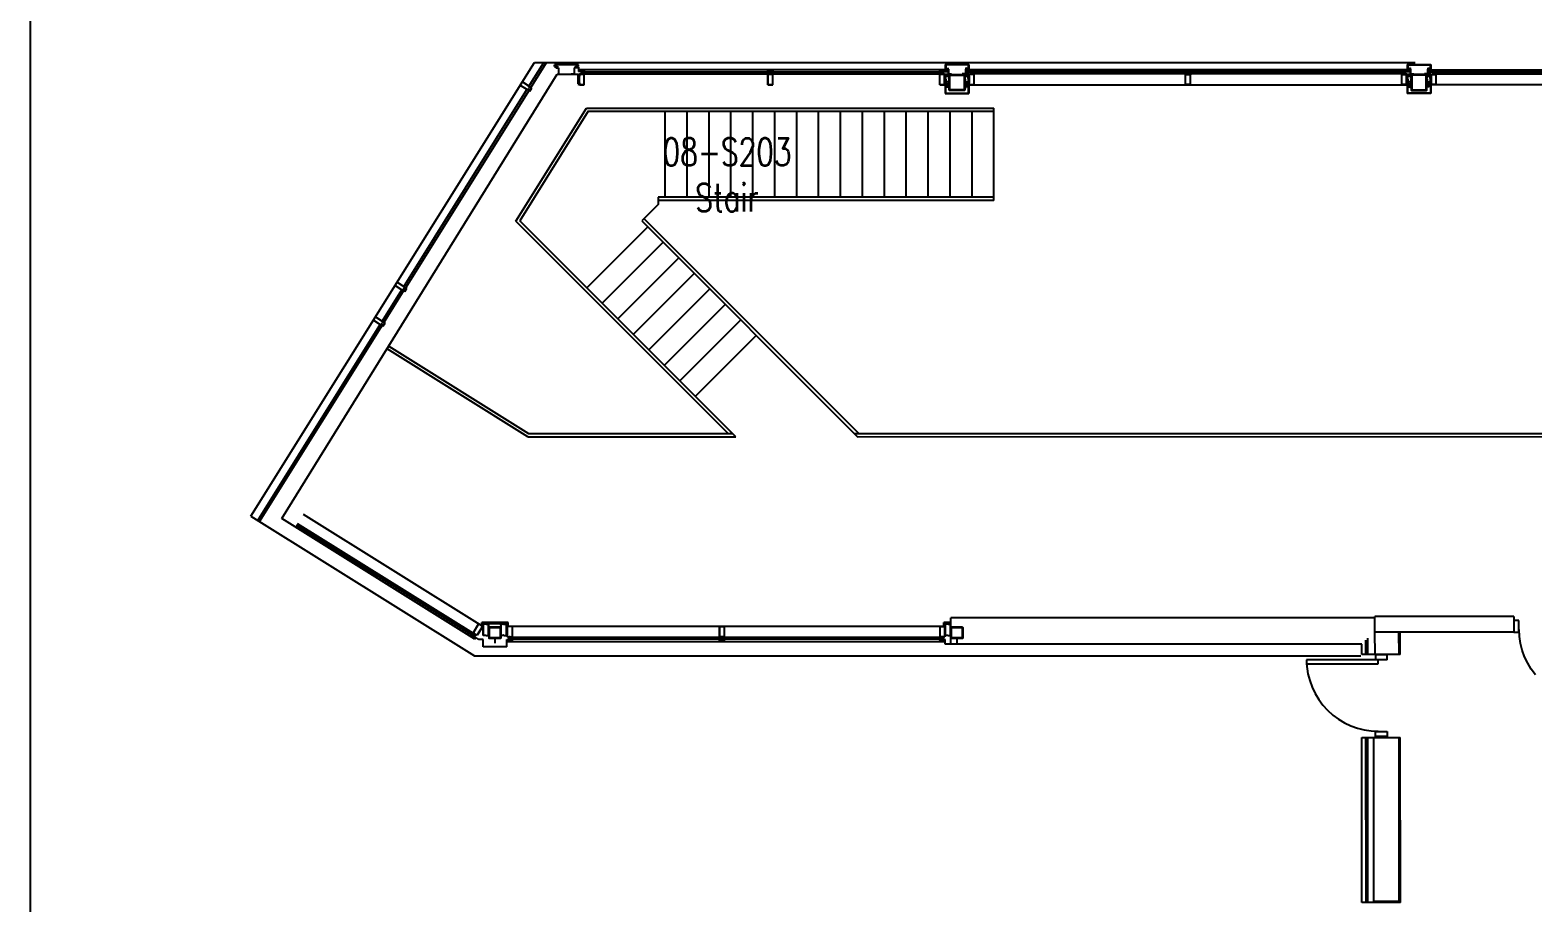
# Model space of a CAD drawing. Extents: x 11182 to 734459, y -1391328 to 152085.
# Drawn here: x 245170 to 264375, y -835369 to -824211 of the extents above; entities that cross this region are included whole.
import ezdxf
from ezdxf.enums import TextEntityAlignment as Align

# ---------------------------------------------------------------- set-up
doc = ezdxf.new("R2010")
doc.units = 0
doc.header["$LTSCALE"] = 500
doc.header["$MEASUREMENT"] = 0
doc.layers.add('0_Defpoints', color=106, linetype='CONTINUOUS', plot=False)
for name, color, linetype in [('0_room_data', 7, 'CONTINUOUS'), ('1_Wall_Exist', 251, 'CONTINUOUS'), ('3_Text', 7, 'CONTINUOUS')]:
    doc.layers.add(name, color=color, linetype=linetype)
doc.styles.add('1_200', font='simplex.shx', dxfattribs={"width": 0.75, "height": 460})

# ---------------------------------------------------------------- blocks, each defined once
blk = doc.blocks.new('room_data')
at = {"layer": '3_Text', "style": '1_200', "width": 0.75}
for tag, p in [('ROOMNUM', (0, 0)), ('ROOMUSE', (0, -575))]:
    blk.add_attdef(tag, text='', height=345, dxfattribs=at).set_placement(p, align=Align.MIDDLE_CENTER)

msp = doc.modelspace()

# ---------------------------------------------------------------- linework, layer by layer
at = {"layer": '0_Defpoints'}
msp.add_lwpolyline([(245170, -803584), (245170, -869287), (346711, -869287), (346711, -803584)], close=True, dxfattribs=at)
at = {"layer": '1_Wall_Exist'}
for p, q in [((247992, -830425), (251615, -824628)), ((251541, -824939), (251735, -824628)), ((251565, -824953), (251768, -824628)), ((251615, -824628), (262869, -824628)), ((248386, -830454), (251906, -824777)), ((251870, -824658), (251872, -824656)), ((251870, -824678), (251870, -824658)), ((251906, -824678), (251870, -824678)), ((251872, -824673), (251872, -824655)), ((252178, -824655), (251872, -824655)), ((251872, -824673), (251877, -824673)), ((251879, -824673), (251879, -824662)), ((251879, -824662), (251891, -824662)), ((251909, -824673), (251879, -824673)), ((251880, -824689), (251880, -824686)), ((251880, -824686), (251906, -824686)), ((251915, -824689), (251880, -824689)), ((251891, -824662), (251891, -824660)), ((251894, -824690), (251894, -824693)), ((251894, -824693), (251923, -824693)), ((251906, -824686), (251906, -824678)), ((251906, -824777), (252173, -824777)), ((251909, -824673), (251909, -824686)), ((251909, -824686), (251915, -824686)), ((251915, -824689), (251915, -824686)), ((251923, -824693), (251923, -824774)), ((251923, -824774), (251969, -824774)), ((252125, -824774), (252086, -824774)), ((252152, -824693), (252125, -824693)), ((252125, -824693), (252125, -824774)), ((252135, -824689), (252135, -824686)), ((252142, -824686), (252135, -824686)), ((252135, -824689), (252170, -824689)), ((252142, -824673), (252142, -824686)), ((252142, -824673), (252171, -824673)), ((252145, -824678), (252180, -824678)), ((252145, -824686), (252145, -824678)), ((252170, -824686), (252145, -824686)), ((252152, -824690), (252152, -824693)), ((252153, -824684), (252178, -824684)), ((252159, -824662), (252159, -824660)), ((252171, -824662), (252159, -824662)), ((252170, -824689), (252170, -824686)), ((252171, -824673), (252171, -824662)), ((252173, -824673), (252178, -824673)), ((252173, -824788), (252190, -824897)), ((252190, -824788), (252173, -824897)), ((252173, -824788), (252190, -824788)), ((252173, -824897), (252173, -824788)), ((252178, -824673), (252178, -824655)), ((252180, -824658), (252178, -824656)), ((252178, -824684), (252178, -824742)), ((252208, -824742), (252178, -824742)), ((252180, -824678), (252180, -824658)), ((252190, -824737), (252190, -824719)), ((256859, -824719), (252190, -824719)), ((252191, -824736), (252190, -824737)), ((252190, -824910), (252190, -824777)), ((252190, -824777), (252191, -824777)), ((252252, -824721), (252191, -824721)), ((252191, -824736), (252191, -824721)), ((252191, -824780), (252191, -824777)), ((252191, -824908), (252191, -824782)), ((252195, -824727), (252192, -824736)), ((252194, -824735), (252192, -824736)), ((252193, -824738), (252193, -824737)), ((252194, -824737), (252193, -824737)), ((252249, -824738), (252193, -824738)), ((252212, -824776), (252193, -824776)), ((252193, -824780), (252193, -824776)), ((252194, -824735), (252195, -824729)), ((252194, -824737), (252195, -824729)), ((252196, -824727), (252195, -824727)), ((252195, -824729), (252195, -824729)), ((252195, -824737), (252196, -824735)), ((252247, -824737), (252195, -824737)), ((252248, -824778), (252195, -824778)), ((252195, -824780), (252195, -824778)), ((252196, -824730), (252196, -824727)), ((252196, -824735), (252196, -824730)), ((252212, -824738), (252212, -824776)), ((252212, -824741), (252219, -824741)), ((252215, -824745), (252215, -824776)), ((252215, -824745), (252217, -824745)), ((252215, -824776), (252228, -824776)), ((252217, -824757), (252217, -824745)), ((252219, -824757), (252219, -824741)), ((252223, -824757), (252223, -824741)), ((252223, -824741), (252232, -824741)), ((252228, -824745), (252226, -824745)), ((252226, -824757), (252226, -824745)), ((252228, -824745), (252228, -824776)), ((252232, -824738), (252232, -824776)), ((252249, -824776), (252232, -824776)), ((252244, -824744), (254613, -824744)), ((252244, -824769), (254613, -824769)), ((252246, -824730), (252247, -824727)), ((252247, -824737), (252246, -824730)), ((252247, -824727), (252248, -824727)), ((252248, -824727), (252251, -824736)), ((252249, -824735), (252248, -824729)), ((252248, -824729), (252248, -824729)), ((252249, -824737), (252248, -824729)), ((252248, -824778), (252248, -824778)), ((252249, -824735), (252251, -824736)), ((252249, -824738), (252249, -824737)), ((252249, -824737), (252249, -824737)), ((252249, -824778), (252249, -824776)), ((252252, -824721), (252252, -824736)), ((252252, -824736), (252253, -824737)), ((252252, -824776), (252252, -824778)), ((252252, -824776), (252253, -824776)), ((252252, -824908), (252252, -824780)), ((252253, -824737), (252253, -824719)), ((252253, -824910), (252253, -824776)), ((254598, -824774), (254599, -824777)), ((254599, -824737), (254599, -824719)), ((254601, -824736), (254599, -824737)), ((254599, -824910), (254599, -824777)), ((254599, -824777), (254601, -824777)), ((254661, -824721), (254601, -824721)), ((254601, -824736), (254601, -824721)), ((254604, -824727), (254601, -824736)), ((254603, -824735), (254601, -824736)), ((254601, -824780), (254601, -824777)), ((254601, -824908), (254601, -824782)), ((254603, -824735), (254605, -824729)), ((254603, -824737), (254605, -824729)), ((254603, -824738), (254603, -824737)), ((254603, -824737), (254603, -824737)), ((254659, -824738), (254603, -824738)), ((254604, -824774), (254603, -824776)), ((254621, -824776), (254603, -824776)), ((254603, -824780), (254603, -824776)), ((254606, -824727), (254604, -824727)), ((254605, -824729), (254605, -824729)), ((254605, -824737), (254606, -824735)), ((254657, -824737), (254605, -824737)), ((254658, -824778), (254605, -824778)), ((254605, -824780), (254605, -824778)), ((254606, -824730), (254606, -824727)), ((254606, -824735), (254606, -824730)), ((254621, -824738), (254621, -824776)), ((254621, -824741), (254629, -824741)), ((254624, -824745), (254624, -824776)), ((254624, -824745), (254626, -824745)), ((254624, -824776), (254638, -824776)), ((254626, -824757), (254626, -824745)), ((254629, -824757), (254629, -824741)), ((254633, -824757), (254633, -824741)), ((254633, -824741), (254641, -824741)), ((254638, -824745), (254636, -824745)), ((254636, -824757), (254636, -824745)), ((254638, -824745), (254638, -824776)), ((254641, -824738), (254641, -824776)), ((254659, -824776), (254641, -824776)), ((254656, -824730), (254657, -824727)), ((254657, -824737), (254656, -824730)), ((254657, -824727), (254658, -824727)), ((254657, -824729), (254658, -824729)), ((254659, -824737), (254657, -824729)), ((254658, -824727), (254661, -824736)), ((254659, -824735), (254658, -824729)), ((254658, -824744), (256808, -824744)), ((254658, -824769), (256808, -824769)), ((254658, -824778), (254658, -824778)), ((254659, -824735), (254661, -824736)), ((254659, -824738), (254659, -824737)), ((254659, -824737), (254659, -824737)), ((254659, -824778), (254659, -824776)), ((254661, -824721), (254661, -824736)), ((254661, -824736), (254663, -824737)), ((254661, -824776), (254661, -824778)), ((254661, -824776), (254663, -824776)), ((254661, -824908), (254661, -824780)), ((254663, -824737), (254663, -824719)), ((254663, -824910), (254663, -824776)), ((256795, -824737), (256795, -824719)), ((256797, -824736), (256795, -824737)), ((256795, -824910), (256795, -824777)), ((256795, -824777), (256797, -824777)), ((256857, -824721), (256797, -824721)), ((256797, -824736), (256797, -824721)), ((256800, -824727), (256797, -824736)), ((256799, -824735), (256797, -824736)), ((256797, -824780), (256797, -824777)), ((256797, -824908), (256797, -824782)), ((256799, -824735), (256801, -824729)), ((256799, -824737), (256801, -824729)), ((256799, -824738), (256799, -824737)), ((256799, -824737), (256799, -824737)), ((256855, -824738), (256799, -824738)), ((256817, -824776), (256799, -824776)), ((256799, -824780), (256799, -824776)), ((256802, -824727), (256800, -824727)), ((256801, -824729), (256801, -824729)), ((256801, -824737), (256802, -824735)), ((256853, -824737), (256801, -824737)), ((256854, -824778), (256801, -824778)), ((256801, -824780), (256801, -824778)), ((256802, -824730), (256802, -824727)), ((256802, -824735), (256802, -824730)), ((256817, -824738), (256817, -824776)), ((256817, -824741), (256825, -824741)), ((256820, -824745), (256820, -824776)), ((256820, -824745), (256822, -824745)), ((256820, -824776), (256834, -824776)), ((256822, -824757), (256822, -824745)), ((256825, -824757), (256825, -824741)), ((256829, -824757), (256829, -824741)), ((256829, -824741), (256837, -824741)), ((256834, -824745), (256832, -824745)), ((256832, -824757), (256832, -824745)), ((256834, -824745), (256834, -824776)), ((256837, -824738), (256837, -824776)), ((256855, -824776), (256837, -824776)), ((256894, -824744), (256840, -824744)), ((256852, -824730), (256853, -824727)), ((256853, -824737), (256852, -824730)), ((256853, -824727), (256854, -824727)), ((256853, -824729), (256854, -824729)), ((256855, -824737), (256853, -824729)), ((256854, -824727), (256857, -824736)), ((256855, -824735), (256854, -824729)), ((256854, -824778), (256854, -824778)), ((256855, -824735), (256857, -824736)), ((256855, -824738), (256855, -824737)), ((256855, -824737), (256855, -824737)), ((256855, -824778), (256855, -824776)), ((256857, -824721), (256857, -824736)), ((256857, -824736), (256859, -824737)), ((256857, -824776), (256857, -824778)), ((256857, -824776), (256859, -824776)), ((256857, -824908), (256857, -824780)), ((256859, -824737), (256859, -824719)), ((256859, -824910), (256859, -824776)), ((256860, -824797), (256860, -824892)), ((256869, -824797), (256860, -824797)), ((256861, -824777), (256912, -824777)), ((256861, -824793), (256861, -824777)), ((256912, -824793), (256861, -824793)), ((257165, -824651), (256865, -824651)), ((256865, -824651), (256865, -824738)), ((256884, -824738), (256865, -824738)), ((256869, -824740), (256867, -824738)), ((256889, -824740), (256869, -824740)), ((256869, -824892), (256869, -824797)), ((256873, -824719), (256870, -824719)), ((256871, -824657), (256871, -824733)), ((257159, -824657), (256871, -824657)), ((256884, -824733), (256871, -824733)), ((256883, -824796), (256871, -824796)), ((256871, -824831), (256871, -824796)), ((256873, -824731), (256873, -824719)), ((256884, -824731), (256873, -824731)), ((256875, -824728), (256875, -824745)), ((256880, -824728), (256880, -824745)), ((256883, -824796), (256885, -824799)), ((256884, -824702), (256884, -824731)), ((256884, -824702), (256897, -824702)), ((256884, -824733), (256884, -824738)), ((256897, -824799), (256885, -824799)), ((256888, -824730), (256888, -824730)), ((256888, -824730), (256888, -824732)), ((256888, -824732), (256888, -824730)), ((256889, -824731), (256888, -824731)), ((256889, -824732), (256888, -824732)), ((256888, -824732), (256888, -824732)), ((256897, -824705), (256889, -824705)), ((256889, -824705), (256889, -824731)), ((256893, -824727), (256889, -824731)), ((256893, -824735), (256889, -824732)), ((256889, -824732), (256889, -824740)), ((256893, -824735), (256893, -824727)), ((256894, -824712), (256894, -824744)), ((256897, -824702), (256897, -824695)), ((256900, -824695), (256897, -824695)), ((256897, -824730), (256897, -824705)), ((256900, -824730), (256897, -824730)), ((256898, -824796), (256897, -824799)), ((256911, -824796), (256898, -824796)), ((256900, -824695), (256900, -824730)), ((256902, -824713), (256902, -824776)), ((256906, -824713), (256902, -824713)), ((256902, -824776), (256947, -824776)), ((256906, -824713), (256906, -824772)), ((256906, -824772), (256947, -824772)), ((256911, -824831), (256911, -824796)), ((256912, -824777), (256912, -824793)), ((256913, -824977), (256913, -824786)), ((256919, -824780), (257110, -824780)), ((256922, -824971), (256922, -824792)), ((256925, -824789), (257104, -824789)), ((256947, -824772), (256947, -824776)), ((257083, -824772), (257083, -824776)), ((257124, -824772), (257083, -824772)), ((257128, -824776), (257083, -824776)), ((257107, -824792), (257107, -824971)), ((257116, -824786), (257116, -824977)), ((257118, -824777), (257118, -824793)), ((257168, -824777), (257118, -824777)), ((257118, -824793), (257168, -824793)), ((257119, -824796), (257131, -824796)), ((257119, -824831), (257119, -824796)), ((257124, -824713), (257128, -824713)), ((257124, -824713), (257124, -824772)), ((257128, -824713), (257128, -824776)), ((257130, -824695), (257133, -824695)), ((257130, -824695), (257130, -824730)), ((257130, -824730), (257133, -824730)), ((257131, -824796), (257133, -824799)), ((257133, -824702), (257133, -824695)), ((257146, -824702), (257133, -824702)), ((257133, -824705), (257141, -824705)), ((257133, -824730), (257133, -824705)), ((257133, -824799), (257145, -824799)), ((257135, -824712), (257135, -824744)), ((257135, -824744), (257190, -824744)), ((257137, -824727), (257141, -824731)), ((257137, -824735), (257137, -824727)), ((257137, -824735), (257141, -824732)), ((257141, -824705), (257141, -824731)), ((257141, -824732), (257141, -824730)), ((257141, -824730), (257142, -824730)), ((257141, -824731), (257141, -824731)), ((257141, -824732), (257141, -824740)), ((257142, -824732), (257141, -824732)), ((257141, -824732), (257141, -824732)), ((257141, -824740), (257161, -824740)), ((257142, -824730), (257142, -824732)), ((257147, -824796), (257145, -824799)), ((257146, -824702), (257146, -824731)), ((257146, -824731), (257157, -824731)), ((257146, -824733), (257159, -824733)), ((257146, -824733), (257146, -824738)), ((257146, -824738), (257165, -824738)), ((257147, -824796), (257159, -824796)), ((257150, -824728), (257150, -824745)), ((257154, -824728), (257154, -824745)), ((257157, -824719), (257160, -824719)), ((257157, -824731), (257157, -824719)), ((257159, -824657), (257159, -824733)), ((257159, -824831), (257159, -824796)), ((257161, -824740), (257163, -824738)), ((257161, -824892), (257161, -824797)), ((257161, -824797), (257169, -824797)), ((257165, -824651), (257165, -824738)), ((257168, -824793), (257168, -824777)), ((257169, -824797), (257169, -824892)), ((257171, -824737), (257171, -824719)), ((262763, -824719), (257171, -824719)), ((257172, -824736), (257171, -824737)), ((257171, -824910), (257171, -824777)), ((257171, -824777), (257172, -824777)), ((257233, -824721), (257172, -824721)), ((257172, -824736), (257172, -824721)), ((257172, -824780), (257172, -824777)), ((257172, -824908), (257172, -824782)), ((257176, -824727), (257173, -824736)), ((257175, -824735), (257173, -824736)), ((257174, -824738), (257174, -824737)), ((257175, -824737), (257174, -824737)), ((257231, -824738), (257174, -824738)), ((257193, -824776), (257174, -824776)), ((257174, -824780), (257174, -824776)), ((257175, -824735), (257176, -824729)), ((257175, -824737), (257176, -824729)), ((257177, -824727), (257176, -824727)), ((257176, -824729), (257176, -824729)), ((257176, -824737), (257177, -824735)), ((257229, -824737), (257176, -824737)), ((257229, -824778), (257176, -824778)), ((257176, -824780), (257176, -824778)), ((257177, -824730), (257177, -824727)), ((257177, -824735), (257177, -824730)), ((257193, -824738), (257193, -824776)), ((257193, -824741), (257200, -824741)), ((257196, -824745), (257196, -824776)), ((257196, -824745), (257198, -824745)), ((257196, -824776), (257210, -824776)), ((257198, -824757), (257198, -824745)), ((257200, -824757), (257200, -824741)), ((257204, -824757), (257204, -824741)), ((257204, -824741), (257213, -824741)), ((257210, -824745), (257207, -824745)), ((257207, -824757), (257207, -824745)), ((257210, -824745), (257210, -824776)), ((257213, -824738), (257213, -824776)), ((257231, -824776), (257213, -824776)), ((259947, -824744), (257223, -824744)), ((259947, -824770), (257223, -824770)), ((257228, -824727), (257229, -824727)), ((257228, -824730), (257228, -824727)), ((257228, -824737), (257228, -824730)), ((257229, -824727), (257232, -824736)), ((257230, -824735), (257229, -824729)), ((257229, -824729), (257229, -824729)), ((257230, -824737), (257229, -824729)), ((257229, -824778), (257229, -824778)), ((257230, -824735), (257232, -824736)), ((257230, -824737), (257231, -824737)), ((257231, -824738), (257231, -824737)), ((257231, -824778), (257231, -824776)), ((257233, -824721), (257233, -824736)), ((257233, -824736), (257234, -824737)), ((257233, -824776), (257233, -824778)), ((257233, -824776), (257234, -824776)), ((257233, -824908), (257233, -824780)), ((257234, -824737), (257234, -824719)), ((257234, -824910), (257234, -824776)), ((259935, -824737), (259935, -824719)), ((259937, -824736), (259935, -824737)), ((259935, -824910), (259935, -824776)), ((259937, -824776), (259935, -824776)), ((259937, -824721), (259997, -824721)), ((259937, -824721), (259937, -824736)), ((259940, -824727), (259937, -824736)), ((259939, -824735), (259937, -824736)), ((259937, -824776), (259937, -824778)), ((259937, -824908), (259937, -824780)), ((259939, -824735), (259940, -824729)), ((259939, -824737), (259941, -824729)), ((259939, -824738), (259939, -824737)), ((259939, -824737), (259939, -824737)), ((259939, -824738), (259995, -824738)), ((259939, -824776), (259957, -824776)), ((259939, -824778), (259939, -824776)), ((259941, -824727), (259940, -824727)), ((259941, -824729), (259940, -824729)), ((259940, -824778), (259993, -824778)), ((259940, -824778), (259940, -824778)), ((259942, -824730), (259941, -824727)), ((259941, -824737), (259942, -824730)), ((259941, -824737), (259993, -824737)), ((259957, -824738), (259957, -824776)), ((259965, -824741), (259957, -824741)), ((259960, -824745), (259960, -824776)), ((259960, -824745), (259962, -824745)), ((259974, -824776), (259960, -824776)), ((259962, -824757), (259962, -824745)), ((259965, -824757), (259965, -824741)), ((259969, -824757), (259969, -824741)), ((259977, -824741), (259969, -824741)), ((259974, -824745), (259972, -824745)), ((259972, -824757), (259972, -824745)), ((259974, -824745), (259974, -824776)), ((259977, -824738), (259977, -824776)), ((259977, -824776), (259995, -824776)), ((262708, -824744), (259988, -824744)), ((262708, -824770), (259988, -824770)), ((259992, -824727), (259994, -824727)), ((259992, -824730), (259992, -824727)), ((259993, -824735), (259992, -824730)), ((259995, -824735), (259993, -824729)), ((259993, -824729), (259993, -824729)), ((259995, -824737), (259993, -824729)), ((259993, -824737), (259993, -824735)), ((259993, -824780), (259993, -824778)), ((259994, -824727), (259997, -824736)), ((259995, -824735), (259997, -824736)), ((259995, -824738), (259995, -824737)), ((259995, -824737), (259995, -824737)), ((259995, -824780), (259995, -824776)), ((259997, -824736), (259997, -824721)), ((259997, -824736), (259999, -824737)), ((259997, -824780), (259997, -824777)), ((259999, -824777), (259997, -824777)), ((259997, -824908), (259997, -824782)), ((259999, -824737), (259999, -824719)), ((259999, -824910), (259999, -824777)), ((262699, -824737), (262699, -824719)), ((262701, -824736), (262699, -824737)), ((262699, -824910), (262699, -824776)), ((262701, -824776), (262699, -824776)), ((262701, -824721), (262761, -824721)), ((262701, -824721), (262701, -824736)), ((262704, -824727), (262701, -824736)), ((262703, -824735), (262701, -824736)), ((262701, -824776), (262701, -824778)), ((262701, -824908), (262701, -824780)), ((262703, -824735), (262705, -824729)), ((262703, -824737), (262705, -824729)), ((262703, -824738), (262703, -824737)), ((262703, -824737), (262703, -824737)), ((262703, -824738), (262759, -824738)), ((262703, -824776), (262721, -824776)), ((262703, -824778), (262703, -824776)), ((262706, -824727), (262704, -824727)), ((262705, -824729), (262705, -824729)), ((262705, -824737), (262706, -824730)), ((262705, -824737), (262757, -824737)), ((262705, -824778), (262758, -824778)), ((262705, -824778), (262705, -824778)), ((262706, -824730), (262706, -824727)), ((262721, -824738), (262721, -824776)), ((262729, -824741), (262721, -824741)), ((262724, -824745), (262724, -824776)), ((262724, -824745), (262727, -824745)), ((262738, -824776), (262724, -824776)), ((262727, -824757), (262727, -824745)), ((262729, -824757), (262729, -824741)), ((262733, -824757), (262733, -824741)), ((262741, -824741), (262733, -824741)), ((262738, -824745), (262736, -824745)), ((262736, -824757), (262736, -824745)), ((262738, -824745), (262738, -824776)), ((262741, -824738), (262741, -824776)), ((262741, -824776), (262759, -824776)), ((262798, -824744), (262744, -824744)), ((262756, -824730), (262757, -824727)), ((262757, -824735), (262756, -824730)), ((262757, -824727), (262758, -824727)), ((262757, -824729), (262758, -824729)), ((262759, -824737), (262757, -824729)), ((262757, -824737), (262757, -824735)), ((262758, -824727), (262761, -824736)), ((262759, -824735), (262758, -824729)), ((262758, -824780), (262758, -824778)), ((262759, -824735), (262761, -824736)), ((262759, -824738), (262759, -824737)), ((262759, -824737), (262759, -824737)), ((262759, -824780), (262759, -824776)), ((262761, -824736), (262761, -824721)), ((262761, -824736), (262763, -824737)), ((262761, -824780), (262761, -824777)), ((262763, -824777), (262761, -824777)), ((262761, -824908), (262761, -824782)), ((262763, -824737), (262763, -824719)), ((262763, -824910), (262763, -824777)), ((262764, -824797), (262764, -824892)), ((262773, -824797), (262764, -824797)), ((262765, -824777), (262816, -824777)), ((262765, -824793), (262765, -824777)), ((262816, -824793), (262765, -824793)), ((262769, -824651), (262769, -824738)), ((262769, -824651), (263069, -824651)), ((262788, -824738), (262769, -824738)), ((262773, -824740), (262771, -824738)), ((262793, -824740), (262773, -824740)), ((262773, -824892), (262773, -824797)), ((262777, -824719), (262774, -824719)), ((262775, -824657), (262775, -824733)), ((262775, -824657), (263063, -824657)), ((262788, -824733), (262775, -824733)), ((262787, -824796), (262775, -824796)), ((262775, -824831), (262775, -824796)), ((262777, -824731), (262777, -824719)), ((262788, -824731), (262777, -824731)), ((262779, -824728), (262779, -824745)), ((262784, -824728), (262784, -824745)), ((262787, -824796), (262789, -824799)), ((262788, -824702), (262788, -824731)), ((262788, -824702), (262801, -824702)), ((262788, -824733), (262788, -824738)), ((262801, -824799), (262789, -824799)), ((262792, -824730), (262792, -824730)), ((262792, -824730), (262792, -824732)), ((262792, -824732), (262792, -824730)), ((262793, -824731), (262792, -824731)), ((262793, -824732), (262792, -824732)), ((262792, -824732), (262792, -824732)), ((262801, -824705), (262793, -824705)), ((262793, -824705), (262793, -824731)), ((262797, -824727), (262793, -824731)), ((262797, -824735), (262793, -824732)), ((262793, -824732), (262793, -824740)), ((262797, -824735), (262797, -824727)), ((262798, -824712), (262798, -824744)), ((262801, -824702), (262801, -824695)), ((262804, -824695), (262801, -824695)), ((262801, -824730), (262801, -824705)), ((262804, -824730), (262801, -824730)), ((262802, -824796), (262801, -824799)), ((262815, -824796), (262802, -824796)), ((262804, -824695), (262804, -824730)), ((262806, -824713), (262806, -824776)), ((262810, -824713), (262806, -824713)), ((262806, -824776), (262851, -824776)), ((262810, -824713), (262810, -824772)), ((262810, -824772), (262851, -824772)), ((262815, -824831), (262815, -824796)), ((262816, -824777), (262816, -824793)), ((262817, -824786), (262817, -824977)), ((263014, -824780), (262823, -824780)), ((262826, -824792), (262826, -824971)), ((263008, -824789), (262829, -824789)), ((262851, -824772), (262851, -824776)), ((262987, -824772), (262987, -824776)), ((263028, -824772), (262987, -824772)), ((263032, -824776), (262987, -824776)), ((263011, -824971), (263011, -824792)), ((263020, -824977), (263020, -824786)), ((263022, -824777), (263022, -824793)), ((263072, -824777), (263022, -824777)), ((263022, -824793), (263072, -824793)), ((263023, -824796), (263035, -824796)), ((263023, -824831), (263023, -824796)), ((263028, -824713), (263032, -824713)), ((263028, -824713), (263028, -824772)), ((263032, -824713), (263032, -824776)), ((263034, -824695), (263037, -824695)), ((263034, -824695), (263034, -824730)), ((263034, -824730), (263037, -824730)), ((263035, -824796), (263037, -824799)), ((263037, -824702), (263037, -824695)), ((263050, -824702), (263037, -824702)), ((263037, -824705), (263045, -824705)), ((263037, -824730), (263037, -824705)), ((263037, -824799), (263049, -824799)), ((263039, -824712), (263039, -824744)), ((263039, -824744), (263094, -824744)), ((263041, -824727), (263045, -824731)), ((263041, -824735), (263041, -824727)), ((263041, -824735), (263045, -824732)), ((263045, -824705), (263045, -824731)), ((263045, -824732), (263045, -824730)), ((263045, -824730), (263046, -824730)), ((263045, -824731), (263045, -824731)), ((263045, -824732), (263045, -824740)), ((263046, -824732), (263045, -824732)), ((263045, -824732), (263045, -824732)), ((263045, -824740), (263065, -824740)), ((263046, -824730), (263046, -824732)), ((263051, -824796), (263049, -824799)), ((263050, -824702), (263050, -824731)), ((263050, -824731), (263061, -824731)), ((263050, -824733), (263063, -824733)), ((263050, -824733), (263050, -824738)), ((263050, -824738), (263069, -824738)), ((263051, -824796), (263063, -824796)), ((263054, -824728), (263054, -824745)), ((263058, -824728), (263058, -824745)), ((263061, -824719), (263064, -824719)), ((263061, -824731), (263061, -824719)), ((263063, -824657), (263063, -824733)), ((263063, -824831), (263063, -824796)), ((263065, -824740), (263067, -824738)), ((263065, -824892), (263065, -824797)), ((263065, -824797), (263073, -824797)), ((263069, -824651), (263069, -824738)), ((263072, -824793), (263072, -824777)), ((263073, -824797), (263073, -824892)), ((263075, -824719), (268460, -824719)), ((263075, -824737), (263075, -824719)), ((263076, -824736), (263075, -824737)), ((263075, -824910), (263075, -824776)), ((263076, -824776), (263075, -824776)), ((263076, -824721), (263137, -824721)), ((263076, -824721), (263076, -824736)), ((263076, -824776), (263076, -824778)), ((263076, -824908), (263076, -824780)), ((263080, -824727), (263077, -824736)), ((263079, -824735), (263077, -824736)), ((263078, -824738), (263078, -824737)), ((263079, -824737), (263078, -824737)), ((263078, -824738), (263135, -824738)), ((263078, -824776), (263096, -824776)), ((263078, -824778), (263078, -824776)), ((263079, -824735), (263080, -824729)), ((263079, -824737), (263080, -824729)), ((263081, -824727), (263080, -824727)), ((263080, -824729), (263080, -824729)), ((263080, -824737), (263133, -824737)), ((263080, -824778), (263133, -824778)), ((263080, -824778), (263080, -824778)), ((263081, -824730), (263081, -824727)), ((263081, -824737), (263081, -824730)), ((263096, -824738), (263096, -824776)), ((263105, -824741), (263096, -824741)), ((263099, -824745), (263099, -824776)), ((263099, -824745), (263102, -824745)), ((263113, -824776), (263099, -824776)), ((263102, -824757), (263102, -824745)), ((263105, -824757), (263105, -824741)), ((263109, -824757), (263109, -824741)), ((263116, -824741), (263109, -824741)), ((263113, -824745), (263111, -824745)), ((263111, -824757), (263111, -824745)), ((263113, -824745), (263113, -824776)), ((263116, -824738), (263116, -824776)), ((263116, -824776), (263135, -824776)), ((263131, -824744), (265903, -824744)), ((263131, -824769), (265903, -824769)), ((263132, -824727), (263133, -824727)), ((263132, -824730), (263132, -824727)), ((263132, -824735), (263132, -824730)), ((263133, -824737), (263132, -824735)), ((263133, -824727), (263136, -824736)), ((263134, -824735), (263133, -824729)), ((263133, -824729), (263133, -824729)), ((263134, -824737), (263133, -824729)), ((263133, -824780), (263133, -824778)), ((263134, -824735), (263136, -824736)), ((263134, -824737), (263135, -824737)), ((263135, -824738), (263135, -824737)), ((263135, -824780), (263135, -824776)), ((263137, -824736), (263137, -824721)), ((263137, -824736), (263138, -824737)), ((263137, -824780), (263137, -824777)), ((263138, -824777), (263137, -824777)), ((263137, -824908), (263137, -824782)), ((263138, -824737), (263138, -824719)), ((263138, -824910), (263138, -824777)), ((249942, -827498), (251528, -824960)), ((249966, -827512), (251552, -824975)), ((251434, -824917), (251521, -824971)), ((251461, -824875), (251547, -824929)), ((251528, -824960), (251552, -824975)), ((251541, -824939), (251565, -824953)), ((251544, -824986), (251557, -824994)), ((251557, -824994), (251584, -824952)), ((251571, -824944), (251584, -824952)), ((252190, -824897), (252173, -824897)), ((252190, -824910), (252253, -824910)), ((252191, -824908), (252252, -824908)), ((254599, -824910), (254663, -824910)), ((254601, -824908), (254661, -824908)), ((256795, -824910), (256859, -824910)), ((256797, -824908), (256857, -824908)), ((256860, -824892), (256869, -824892)), ((256865, -824901), (256865, -825021)), ((256884, -824901), (256865, -824901)), ((256865, -825021), (257165, -825021)), ((256869, -824899), (256867, -824901)), ((256889, -824899), (256869, -824899)), ((256870, -824906), (256870, -825016)), ((256884, -824906), (256870, -824906)), ((256872, -824920), (256870, -824920)), ((256870, -825016), (257160, -825016)), ((256877, -824831), (256871, -824831)), ((256871, -824840), (256871, -824875)), ((256877, -824840), (256871, -824840)), ((256883, -824875), (256871, -824875)), ((256872, -824908), (256872, -824920)), ((256884, -824908), (256872, -824908)), ((256875, -824911), (256875, -824895)), ((256880, -824911), (256880, -824895)), ((256883, -824875), (256885, -824872)), ((256884, -824906), (256884, -824901)), ((256884, -824938), (256884, -824908)), ((256884, -824938), (256897, -824938)), ((256897, -824872), (256885, -824872)), ((256887, -824907), (256888, -824907)), ((256887, -824910), (256887, -824907)), ((256888, -824910), (256887, -824910)), ((256888, -824907), (256888, -824910)), ((256889, -824908), (256888, -824908)), ((256889, -824909), (256888, -824909)), ((256889, -824908), (256889, -824899)), ((256892, -824904), (256889, -824908)), ((256889, -824935), (256889, -824909)), ((256892, -824913), (256889, -824909)), ((256897, -824935), (256889, -824935)), ((256892, -824904), (256892, -824913)), ((256893, -824898), (256910, -824898)), ((256893, -824932), (256893, -824898)), ((256893, -824932), (256896, -824932)), ((256896, -824901), (256913, -824901)), ((256896, -824932), (256896, -824901)), ((256898, -824875), (256897, -824872)), ((256897, -824909), (256897, -824935)), ((256900, -824909), (256897, -824909)), ((256897, -824938), (256897, -824945)), ((256900, -824945), (256897, -824945)), ((256911, -824875), (256898, -824875)), ((256900, -824945), (256900, -824909)), ((256905, -824831), (256911, -824831)), ((256905, -824840), (256911, -824840)), ((256910, -824868), (256913, -824868)), ((256910, -824898), (256910, -824868)), ((256911, -824840), (256911, -824875)), ((257110, -824983), (256919, -824983)), ((257104, -824974), (256925, -824974)), ((257119, -824868), (257116, -824868)), ((257134, -824901), (257116, -824901)), ((257125, -824831), (257119, -824831)), ((257119, -824840), (257119, -824875)), ((257125, -824840), (257119, -824840)), ((257119, -824898), (257119, -824868)), ((257119, -824875), (257131, -824875)), ((257137, -824898), (257119, -824898)), ((257130, -824945), (257130, -824909)), ((257130, -824909), (257133, -824909)), ((257130, -824945), (257133, -824945)), ((257131, -824875), (257133, -824872)), ((257133, -824872), (257145, -824872)), ((257133, -824909), (257133, -824935)), ((257133, -824935), (257141, -824935)), ((257146, -824938), (257133, -824938)), ((257133, -824938), (257133, -824945)), ((257134, -824932), (257134, -824901)), ((257137, -824932), (257134, -824932)), ((257137, -824932), (257137, -824898)), ((257137, -824904), (257137, -824913)), ((257137, -824904), (257141, -824908)), ((257137, -824913), (257141, -824909)), ((257141, -824908), (257141, -824899)), ((257141, -824899), (257161, -824899)), ((257142, -824907), (257141, -824907)), ((257141, -824907), (257141, -824910)), ((257141, -824908), (257141, -824908)), ((257141, -824909), (257141, -824909)), ((257141, -824935), (257141, -824909)), ((257141, -824910), (257142, -824910)), ((257142, -824910), (257142, -824907)), ((257147, -824875), (257145, -824872)), ((257146, -824906), (257146, -824901)), ((257146, -824901), (257165, -824901)), ((257146, -824906), (257160, -824906)), ((257146, -824908), (257157, -824908)), ((257146, -824938), (257146, -824908)), ((257147, -824875), (257159, -824875)), ((257153, -824831), (257159, -824831)), ((257153, -824840), (257159, -824840)), ((257157, -824908), (257157, -824920)), ((257157, -824920), (257160, -824920)), ((257159, -824840), (257159, -824875)), ((257160, -824906), (257160, -825016)), ((257169, -824892), (257161, -824892)), ((257161, -824899), (257163, -824901)), ((257165, -824901), (257165, -825021)), ((257171, -824910), (262763, -824910)), ((257172, -824908), (257233, -824908)), ((259997, -824908), (259937, -824908)), ((262761, -824908), (262701, -824908)), ((262764, -824892), (262773, -824892)), ((262769, -824901), (262769, -825021)), ((262788, -824901), (262769, -824901)), ((263069, -825021), (262769, -825021)), ((262773, -824899), (262771, -824901)), ((262793, -824899), (262773, -824899)), ((262774, -824906), (262774, -825016)), ((262788, -824906), (262774, -824906)), ((262776, -824920), (262774, -824920)), ((263064, -825016), (262774, -825016)), ((262781, -824831), (262775, -824831)), ((262775, -824840), (262775, -824875)), ((262781, -824840), (262775, -824840)), ((262787, -824875), (262775, -824875)), ((262776, -824908), (262776, -824920)), ((262788, -824908), (262776, -824908)), ((262787, -824875), (262789, -824872)), ((262788, -824906), (262788, -824901)), ((262788, -824938), (262788, -824908)), ((262788, -824938), (262801, -824938)), ((262801, -824872), (262789, -824872)), ((262791, -824907), (262792, -824907)), ((262791, -824910), (262791, -824907)), ((262792, -824910), (262791, -824910)), ((262792, -824907), (262792, -824910)), ((262793, -824908), (262792, -824908)), ((262793, -824909), (262792, -824909)), ((262793, -824908), (262793, -824899)), ((262796, -824904), (262793, -824908)), ((262793, -824935), (262793, -824909)), ((262796, -824913), (262793, -824909)), ((262801, -824935), (262793, -824935)), ((262796, -824904), (262796, -824913)), ((262797, -824932), (262797, -824898)), ((262797, -824898), (262814, -824898)), ((262797, -824932), (262800, -824932)), ((262800, -824932), (262800, -824901)), ((262800, -824901), (262817, -824901)), ((262802, -824875), (262801, -824872)), ((262801, -824909), (262801, -824935)), ((262804, -824909), (262801, -824909)), ((262801, -824938), (262801, -824945)), ((262804, -824945), (262801, -824945)), ((262815, -824875), (262802, -824875)), ((262804, -824945), (262804, -824909)), ((262809, -824831), (262815, -824831)), ((262809, -824840), (262815, -824840)), ((262814, -824868), (262817, -824868)), ((262814, -824898), (262814, -824868)), ((262815, -824840), (262815, -824875)), ((262823, -824983), (263014, -824983)), ((262829, -824974), (263008, -824974)), ((263023, -824868), (263020, -824868)), ((263038, -824901), (263020, -824901)), ((263029, -824831), (263023, -824831)), ((263023, -824840), (263023, -824875)), ((263029, -824840), (263023, -824840)), ((263023, -824898), (263023, -824868)), ((263023, -824875), (263035, -824875)), ((263041, -824898), (263023, -824898)), ((263034, -824945), (263034, -824909)), ((263034, -824909), (263037, -824909)), ((263034, -824945), (263037, -824945)), ((263035, -824875), (263037, -824872)), ((263037, -824872), (263049, -824872)), ((263037, -824909), (263037, -824935)), ((263037, -824935), (263045, -824935)), ((263050, -824938), (263037, -824938)), ((263037, -824938), (263037, -824945)), ((263038, -824932), (263038, -824901)), ((263041, -824932), (263038, -824932)), ((263041, -824932), (263041, -824898)), ((263041, -824904), (263041, -824913)), ((263041, -824904), (263045, -824908)), ((263041, -824913), (263045, -824909)), ((263045, -824908), (263045, -824899)), ((263045, -824899), (263065, -824899)), ((263046, -824907), (263045, -824907)), ((263045, -824907), (263045, -824910)), ((263045, -824908), (263045, -824908)), ((263045, -824909), (263045, -824909)), ((263045, -824935), (263045, -824909)), ((263045, -824910), (263046, -824910)), ((263046, -824910), (263046, -824907)), ((263051, -824875), (263049, -824872)), ((263050, -824906), (263050, -824901)), ((263050, -824901), (263069, -824901)), ((263050, -824906), (263064, -824906)), ((263050, -824908), (263061, -824908)), ((263050, -824938), (263050, -824908)), ((263051, -824875), (263063, -824875)), ((263054, -824911), (263054, -824895)), ((263057, -824831), (263063, -824831)), ((263057, -824840), (263063, -824840)), ((263058, -824911), (263058, -824895)), ((263061, -824908), (263061, -824920)), ((263061, -824920), (263064, -824920)), ((263063, -824840), (263063, -824875)), ((263064, -824906), (263064, -825016)), ((263073, -824892), (263065, -824892)), ((263065, -824899), (263067, -824901)), ((263069, -824901), (263069, -825021)), ((268460, -824910), (263075, -824910)), ((263137, -824908), (263076, -824908)), ((251378, -826653), (252281, -825208)), ((252281, -825208), (257487, -825208)), ((257487, -826388), (257487, -825208)), ((252303, -825248), (251429, -826648)), ((252303, -825248), (257487, -825248)), ((253287, -826348), (253287, -825248)), ((253567, -826348), (253567, -825248)), ((253847, -826348), (253847, -825248)), ((254127, -826348), (254127, -825248)), ((254407, -826348), (254407, -825248)), ((254687, -826348), (254687, -825248)), ((254967, -826348), (254967, -825248)), ((255247, -826348), (255247, -825248)), ((255527, -826348), (255527, -825248)), ((255807, -826348), (255807, -825248)), ((256087, -826348), (256087, -825248)), ((256367, -826348), (256367, -825248)), ((256647, -826348), (256647, -825248)), ((256927, -826348), (256927, -825248)), ((257207, -826348), (257207, -825248)), ((257487, -826348), (253196, -826348)), ((253196, -826348), (253196, -826442)), ((253196, -826442), (252987, -826650)), ((257487, -826388), (253196, -826388)), ((254092, -829369), (251378, -826653)), ((254189, -829409), (251429, -826648)), ((252286, -827505), (253064, -826728)), ((252987, -826650), (255743, -829409)), ((253015, -826622), (255760, -829369)), ((253259, -826923), (252481, -827701)), ((253460, -827124), (252682, -827901)), ((253658, -827322), (252880, -828099)), ((249664, -827943), (249929, -827519)), ((249835, -827476), (249922, -827530)), ((249862, -827434), (249948, -827488)), ((249929, -827519), (249953, -827534)), ((249942, -827498), (249966, -827512)), ((249958, -827553), (249985, -827511)), ((249972, -827503), (249985, -827511)), ((249688, -827958), (249953, -827534)), ((249945, -827545), (249958, -827553)), ((253078, -828298), (253856, -827520)), ((249583, -827879), (249670, -827933)), ((253276, -828496), (254054, -827718)), ((248079, -830479), (249651, -827964)), ((248103, -830494), (249674, -827979)), ((249557, -827921), (249643, -827975)), ((249651, -827964), (249674, -827979)), ((249664, -827943), (249688, -827958)), ((249667, -827990), (249680, -827998)), ((249680, -827998), (249706, -827956)), ((249694, -827948), (249706, -827956)), ((253474, -828694), (254252, -827916)), ((251530, -829409), (249734, -828287)), ((249755, -828252), (251541, -829369)), ((254450, -828114), (253672, -828891)), ((251530, -829409), (254189, -829409)), ((251541, -829369), (254149, -829369)), ((255703, -829369), (268914, -829369)), ((255743, -829409), (268952, -829408)), ((247992, -830425), (250848, -832209)), ((250854, -831996), (248386, -830454)), ((250824, -831947), (248576, -830542)), ((250837, -831925), (248589, -830521)), ((250955, -831835), (248663, -830402)), ((256937, -832059), (256937, -831725)), ((262356, -831725), (256937, -831725)), ((264132, -831709), (262356, -831709)), ((262356, -831909), (262356, -831709)), ((264132, -831709), (264132, -831909)), ((250830, -831955), (250849, -831926)), ((250901, -831801), (250831, -831914)), ((250831, -831914), (250832, -831915)), ((250834, -831912), (250832, -831915)), ((250835, -831913), (250834, -831916)), ((250849, -831926), (250834, -831916)), ((250902, -831803), (250835, -831910)), ((250835, -831954), (250852, -831927)), ((250837, -831914), (250836, -831916)), ((250881, -831944), (250836, -831916)), ((250847, -831961), (250863, -831935)), ((250852, -831927), (250863, -831935)), ((250955, -831835), (250884, -831948)), ((250953, -831835), (250885, -831943)), ((250902, -831803), (250953, -831835)), ((251279, -831784), (250943, -831784)), ((250943, -831822), (250943, -831784)), ((251279, -831800), (250943, -831800)), ((250956, -831830), (250943, -831822)), ((250956, -831830), (250956, -831800)), ((250959, -831816), (250959, -831804)), ((250994, -831804), (250959, -831804)), ((250959, -831816), (250962, -831817)), ((250960, -831815), (250960, -831805)), ((250993, -831805), (250960, -831805)), ((250960, -831815), (250963, -831817)), ((250962, -831938), (250962, -831817)), ((250963, -831939), (250963, -831817)), ((250993, -831810), (250993, -831805)), ((250994, -831810), (250993, -831810)), ((250994, -831810), (250994, -831804)), ((250999, -831804), (251034, -831804)), ((250999, -831810), (250999, -831804)), ((250999, -831810), (251000, -831810)), ((251000, -831805), (251033, -831805)), ((251000, -831810), (251000, -831805)), ((251033, -831815), (251030, -831817)), ((251030, -831939), (251030, -831817)), ((251034, -831816), (251031, -831817)), ((251031, -831938), (251031, -831817)), ((251033, -831815), (251033, -831805)), ((251034, -831816), (251034, -831804)), ((251188, -831816), (251188, -831804)), ((251223, -831804), (251188, -831804)), ((251188, -831816), (251191, -831817)), ((251189, -831815), (251189, -831805)), ((251222, -831805), (251189, -831805)), ((251189, -831815), (251192, -831817)), ((251191, -831938), (251191, -831817)), ((251192, -831939), (251192, -831817)), ((251222, -831810), (251222, -831805)), ((251223, -831810), (251222, -831810)), ((251223, -831810), (251223, -831804)), ((251228, -831804), (251263, -831804)), ((251228, -831810), (251228, -831804)), ((251228, -831810), (251229, -831810)), ((251229, -831805), (251262, -831805)), ((251229, -831810), (251229, -831805)), ((251262, -831815), (251259, -831817)), ((251259, -831939), (251259, -831817)), ((251263, -831816), (251260, -831817)), ((251260, -831938), (251260, -831817)), ((251262, -831815), (251262, -831805)), ((251263, -831816), (251263, -831804)), ((251266, -831830), (251266, -831800)), ((251279, -831830), (251266, -831830)), ((256859, -831835), (251267, -831835)), ((251267, -831835), (251267, -831968)), ((251268, -831836), (251268, -831964)), ((251329, -831836), (251268, -831836)), ((251279, -831830), (251279, -831784)), ((251329, -831836), (251329, -831962)), ((251330, -831835), (251330, -831968)), ((253978, -831835), (253978, -831968)), ((253980, -831836), (253980, -831962)), ((253980, -831836), (254040, -831836)), ((254040, -831836), (254040, -831964)), ((254042, -831835), (254042, -831968)), ((256795, -831835), (256795, -831968)), ((256797, -831836), (256797, -831962)), ((256797, -831836), (256857, -831836)), ((256937, -831784), (256847, -831784)), ((256847, -831830), (256847, -831784)), ((256937, -831800), (256847, -831800)), ((256860, -831830), (256847, -831830)), ((256857, -831836), (256857, -831964)), ((256859, -831835), (256859, -831968)), ((256860, -831830), (256860, -831800)), ((256863, -831816), (256863, -831804)), ((256898, -831804), (256863, -831804)), ((256863, -831816), (256866, -831817)), ((256864, -831815), (256864, -831805)), ((256897, -831805), (256864, -831805)), ((256864, -831815), (256867, -831817)), ((256866, -831938), (256866, -831817)), ((256867, -831939), (256867, -831817)), ((256897, -831810), (256897, -831805)), ((256898, -831810), (256897, -831810)), ((256898, -831810), (256898, -831804)), ((256903, -831804), (256938, -831804)), ((256903, -831810), (256903, -831804)), ((256903, -831810), (256904, -831810)), ((256904, -831805), (256937, -831805)), ((256904, -831810), (256904, -831805)), ((256937, -831815), (256934, -831817)), ((256934, -831939), (256934, -831817)), ((256938, -831816), (256935, -831817)), ((256935, -831938), (256935, -831817)), ((256937, -831815), (256937, -831805)), ((256938, -831816), (256938, -831804)), ((264132, -831909), (262356, -831909)), ((262357, -832193), (262356, -831909)), ((262664, -832193), (262663, -831910)), ((262680, -832193), (262679, -831910)), ((264194, -831757), (264132, -831757)), ((264132, -831909), (264194, -831909)), ((264194, -831909), (264194, -831757)), ((264204, -831964), (264199, -831874)), ((250809, -831948), (250800, -831962)), ((250810, -831949), (250802, -831962)), ((250854, -831994), (250802, -831962)), ((250808, -831958), (250810, -831950)), ((250810, -831959), (250808, -831958)), ((250810, -831949), (250809, -831948)), ((250812, -831951), (250810, -831950)), ((250813, -831950), (250810, -831957)), ((250812, -831951), (250810, -831957)), ((250812, -831957), (250810, -831959)), ((250810, -831957), (250810, -831957)), ((250814, -831952), (250812, -831957)), ((250813, -831948), (250813, -831950)), ((250861, -831978), (250813, -831948)), ((250813, -831950), (250813, -831950)), ((250858, -831978), (250814, -831951)), ((250814, -831951), (250814, -831952)), ((250829, -831958), (250830, -831955)), ((250830, -831955), (250837, -831959)), ((250835, -831954), (250837, -831955)), ((250843, -831944), (250837, -831955)), ((250846, -831946), (250837, -831959)), ((250849, -831948), (250840, -831962)), ((250840, -831962), (250847, -831966)), ((250851, -831949), (250845, -831960)), ((250847, -831961), (250845, -831960)), ((250846, -831968), (250866, -831936)), ((250854, -831983), (250853, -831986)), ((250853, -831986), (250854, -831987)), ((250907, -832001), (250854, -831967)), ((250858, -831978), (250854, -831983)), ((250854, -831987), (250861, -831981)), ((250863, -831981), (250854, -831996)), ((250854, -831994), (250861, -831981)), ((250860, -831979), (250855, -831984)), ((250859, -831981), (250855, -831985)), ((250855, -831984), (250855, -831985)), ((250859, -831981), (250861, -831981)), ((250861, -831978), (250860, -831979)), ((250860, -831979), (250860, -831979)), ((250861, -831981), (250863, -831981)), ((250881, -831946), (250866, -831936)), ((250881, -831943), (250881, -831944)), ((250882, -831944), (250881, -831946)), ((250883, -831947), (250884, -831945)), ((250883, -831947), (250884, -831948)), ((250961, -832001), (250907, -832001)), ((250959, -831940), (250962, -831938)), ((250959, -831952), (250959, -831940)), ((250994, -831952), (250959, -831952)), ((250960, -831940), (250963, -831939)), ((250960, -831951), (250960, -831940)), ((250993, -831951), (250960, -831951)), ((250961, -832093), (250961, -832001)), ((251261, -832093), (250961, -832093)), ((250993, -831946), (250993, -831951)), ((250994, -831946), (250993, -831946)), ((250994, -831946), (250994, -831952)), ((250999, -831946), (250999, -831952)), ((250999, -831946), (251000, -831946)), ((250999, -831952), (251034, -831952)), ((251000, -831946), (251000, -831951)), ((251000, -831951), (251033, -831951)), ((251033, -831940), (251030, -831939)), ((251034, -831940), (251031, -831938)), ((251033, -831951), (251033, -831940)), ((251034, -831952), (251034, -831940)), ((251110, -831966), (251110, -832047)), ((251188, -831940), (251191, -831938)), ((251188, -831952), (251188, -831940)), ((251223, -831952), (251188, -831952)), ((251189, -831940), (251192, -831939)), ((251189, -831951), (251189, -831940)), ((251222, -831951), (251189, -831951)), ((251222, -831946), (251222, -831951)), ((251223, -831946), (251222, -831946)), ((251223, -831946), (251223, -831952)), ((251228, -831946), (251228, -831952)), ((251228, -831946), (251229, -831946)), ((251228, -831952), (251263, -831952)), ((251229, -831946), (251229, -831951)), ((251229, -831951), (251262, -831951)), ((251262, -831940), (251259, -831939)), ((251263, -831940), (251260, -831938)), ((251261, -832001), (251281, -832001)), ((251261, -832093), (251261, -832001)), ((251262, -831951), (251262, -831940)), ((251263, -831952), (251263, -831940)), ((251268, -831968), (251267, -831968)), ((251268, -832009), (251267, -832008)), ((251267, -832008), (251267, -832025)), ((251267, -832025), (256859, -832025)), ((251268, -831968), (251268, -831966)), ((251268, -832023), (251268, -832009)), ((251268, -832023), (251329, -832023)), ((251271, -832010), (251269, -832009)), ((251272, -832017), (251269, -832009)), ((251270, -831966), (251270, -831968)), ((251270, -831968), (251288, -831968)), ((251270, -832006), (251327, -832006)), ((251270, -832006), (251270, -832008)), ((251271, -832008), (251270, -832008)), ((251271, -832008), (251272, -832015)), ((251271, -832010), (251272, -832015)), ((251272, -831966), (251325, -831966)), ((251272, -831966), (251272, -831966)), ((251272, -832008), (251325, -832008)), ((251272, -832015), (251272, -832015)), ((251273, -832017), (251272, -832017)), ((251273, -832008), (251273, -832014)), ((251273, -832014), (251273, -832017)), ((251288, -832006), (251288, -831968)), ((251297, -832003), (251288, -832003)), ((251291, -831999), (251291, -831968)), ((251305, -831968), (251291, -831968)), ((251291, -831999), (251294, -831999)), ((251294, -831987), (251294, -831999)), ((251297, -831987), (251297, -832003)), ((251301, -831987), (251301, -832003)), ((251308, -832003), (251301, -832003)), ((251303, -831987), (251303, -831999)), ((251305, -831999), (251303, -831999)), ((251305, -831999), (251305, -831968)), ((251308, -831968), (251327, -831968)), ((251308, -832006), (251308, -831968)), ((253990, -831974), (251318, -831974)), ((253990, -831999), (251318, -831999)), ((251325, -832008), (251324, -832009)), ((251324, -832009), (251324, -832014)), ((251324, -832014), (251324, -832017)), ((251324, -832017), (251325, -832017)), ((251325, -831964), (251325, -831966)), ((251326, -832008), (251325, -832015)), ((251325, -832017), (251328, -832009)), ((251326, -832010), (251325, -832015)), ((251325, -832015), (251325, -832015)), ((251326, -832008), (251327, -832008)), ((251326, -832010), (251328, -832009)), ((251327, -831964), (251327, -831968)), ((251327, -832006), (251327, -832008)), ((251329, -831965), (251329, -831968)), ((251330, -831968), (251329, -831968)), ((251329, -832009), (251330, -832008)), ((251329, -832009), (251329, -832023)), ((251330, -832008), (251330, -832025)), ((253978, -831968), (253980, -831968)), ((253978, -832008), (253978, -832025)), ((253980, -832009), (253978, -832008)), ((253980, -831965), (253980, -831968)), ((253982, -832010), (253980, -832009)), ((253980, -832009), (253980, -832023)), ((253983, -832017), (253980, -832009)), ((254040, -832023), (253980, -832023)), ((253982, -831964), (253982, -831968)), ((254000, -831968), (253982, -831968)), ((253982, -832006), (253982, -832008)), ((254038, -832006), (253982, -832006)), ((253982, -832008), (253984, -832015)), ((253982, -832008), (253982, -832008)), ((253982, -832010), (253983, -832015)), ((253983, -831964), (253983, -831966)), ((254036, -831966), (253983, -831966)), ((253984, -832015), (253983, -832015)), ((253984, -832017), (253983, -832017)), ((254036, -832008), (253984, -832008)), ((253984, -832008), (253984, -832009)), ((253984, -832009), (253985, -832014)), ((253985, -832014), (253984, -832017)), ((254000, -832006), (254000, -831968)), ((254000, -832003), (254008, -832003)), ((254003, -831999), (254003, -831968)), ((254003, -831968), (254017, -831968)), ((254003, -831999), (254005, -831999)), ((254005, -831987), (254005, -831999)), ((254008, -831987), (254008, -832003)), ((254012, -831987), (254012, -832003)), ((254012, -832003), (254020, -832003)), ((254014, -831987), (254014, -831999)), ((254017, -831999), (254014, -831999)), ((254017, -831999), (254017, -831968)), ((254038, -831968), (254020, -831968)), ((254020, -832006), (254020, -831968)), ((256806, -831974), (254030, -831974)), ((256806, -831999), (254030, -831999)), ((254036, -832008), (254035, -832014)), ((254035, -832014), (254035, -832017)), ((254035, -832017), (254037, -832017)), ((254036, -831966), (254036, -831966)), ((254038, -832008), (254036, -832015)), ((254038, -832010), (254036, -832015)), ((254036, -832015), (254036, -832015)), ((254037, -832017), (254040, -832009)), ((254038, -831966), (254038, -831968)), ((254038, -832006), (254038, -832008)), ((254038, -832008), (254038, -832008)), ((254038, -832010), (254040, -832009)), ((254040, -831968), (254040, -831966)), ((254040, -831968), (254042, -831968)), ((254040, -832009), (254042, -832008)), ((254040, -832023), (254040, -832009)), ((254042, -832008), (254042, -832025)), ((256795, -831968), (256797, -831968)), ((256795, -832008), (256795, -832025)), ((256797, -832009), (256795, -832008)), ((256797, -831965), (256797, -831968)), ((256799, -832010), (256797, -832009)), ((256797, -832009), (256797, -832023)), ((256800, -832017), (256797, -832009)), ((256857, -832023), (256797, -832023)), ((256799, -831964), (256799, -831968)), ((256817, -831968), (256799, -831968)), ((256799, -832006), (256799, -832008)), ((256855, -832006), (256799, -832006)), ((256799, -832008), (256801, -832015)), ((256799, -832008), (256799, -832008)), ((256799, -832010), (256801, -832015)), ((256802, -832017), (256800, -832017)), ((256801, -831964), (256801, -831966)), ((256854, -831966), (256801, -831966)), ((256853, -832008), (256801, -832008)), ((256801, -832008), (256802, -832009)), ((256801, -832015), (256801, -832015)), ((256802, -832009), (256802, -832014)), ((256802, -832014), (256802, -832017)), ((256817, -832006), (256817, -831968)), ((256817, -832003), (256825, -832003)), ((256820, -831999), (256820, -831968)), ((256820, -831968), (256834, -831968)), ((256820, -831999), (256822, -831999)), ((256822, -831987), (256822, -831999)), ((256825, -831987), (256825, -832003)), ((256829, -831987), (256829, -832003)), ((256829, -832003), (256837, -832003)), ((256832, -831987), (256832, -831999)), ((256834, -831999), (256832, -831999)), ((256834, -831999), (256834, -831968)), ((256855, -831968), (256837, -831968)), ((256837, -832006), (256837, -831968)), ((256865, -832001), (256845, -832001)), ((256853, -832008), (256852, -832014)), ((256852, -832014), (256853, -832017)), ((256855, -832008), (256853, -832015)), ((256853, -832015), (256854, -832015)), ((256853, -832017), (256854, -832017)), ((256854, -831966), (256854, -831966)), ((256854, -832017), (256857, -832009)), ((256855, -832010), (256854, -832015)), ((256855, -831966), (256855, -831968)), ((256855, -832006), (256855, -832008)), ((256855, -832008), (256855, -832008)), ((256855, -832010), (256857, -832009)), ((256857, -831968), (256857, -831966)), ((256857, -831968), (256859, -831968)), ((256857, -832009), (256859, -832008)), ((256857, -832023), (256857, -832009)), ((256859, -832008), (256859, -832025)), ((256863, -831940), (256866, -831938)), ((256863, -831952), (256863, -831940)), ((256898, -831952), (256863, -831952)), ((256864, -831940), (256867, -831939)), ((256864, -831951), (256864, -831940)), ((256897, -831951), (256864, -831951)), ((256865, -832059), (256865, -832001)), ((262190, -832059), (256865, -832059)), ((256897, -831946), (256897, -831951)), ((256898, -831946), (256897, -831946)), ((256898, -831946), (256898, -831952)), ((256903, -831946), (256903, -831952)), ((256903, -831946), (256904, -831946)), ((256903, -831952), (256938, -831952)), ((256904, -831946), (256904, -831951)), ((256904, -831951), (256937, -831951)), ((256937, -831940), (256934, -831939)), ((256938, -831940), (256935, -831938)), ((256937, -831951), (256937, -831940)), ((256938, -831952), (256938, -831940)), ((257014, -831966), (257014, -832047)), ((262190, -832193), (262190, -832059)), ((262241, -832193), (262240, -832009)), ((262266, -832193), (262265, -831984)), ((264217, -832052), (264204, -831964)), ((264239, -832139), (264217, -832052)), ((250848, -832209), (262175, -832209)), ((261483, -832260), (261483, -832311)), ((262514, -832260), (261483, -832260)), ((261483, -832311), (261500, -832439)), ((261483, -832311), (262397, -832311)), ((262680, -832193), (262190, -832193)), ((262514, -832198), (262362, -832198)), ((262362, -832198), (262362, -832260)), ((262397, -832311), (262397, -832260)), ((262514, -832260), (262514, -832198)), ((264269, -832224), (264239, -832139)), ((264308, -832305), (264269, -832224)), ((264354, -832382), (264308, -832305)), ((261500, -832439), (261522, -832526)), ((264407, -832454), (264354, -832382)), ((261522, -832526), (261552, -832610)), ((261552, -832610), (261591, -832691)), ((261591, -832691), (261637, -832768)), ((261637, -832768), (261690, -832840)), ((261690, -832840), (261750, -832906)), ((261750, -832906), (261817, -832967)), ((261817, -832967), (261889, -833020)), ((261889, -833020), (261966, -833066)), ((261966, -833066), (262047, -833104)), ((262047, -833104), (262132, -833135)), ((262132, -833135), (262219, -833156)), ((262190, -833252), (262680, -833252)), ((262190, -835365), (262190, -833252)), ((262219, -833156), (262308, -833169)), ((262242, -835365), (262241, -833252)), ((262267, -835365), (262266, -833252)), ((262308, -833169), (262397, -833174)), ((262342, -835365), (262341, -833252)), ((262362, -833241), (262362, -833179)), ((262362, -833179), (262514, -833179)), ((262514, -833241), (262362, -833241)), ((262514, -833179), (262514, -833241)), ((262665, -835352), (262664, -833252)), ((262681, -835365), (262680, -833252)), ((262681, -835365), (262190, -835365)), ((262665, -835352), (262356, -835352))]:
    msp.add_line(p, q, dxfattribs=at)
for points in [[(251035, -831851, -0.414214), (251048, -831838), (251174, -831838, -0.414214), (251187, -831851), (251187, -831978, -0.414214), (251174, -831990), (251048, -831990, -0.414214), (251035, -831978)], [(251043, -831851, -0.414214), (251048, -831846), (251174, -831846, -0.414214), (251179, -831851), (251179, -831978, -0.414214), (251174, -831982), (251048, -831982, -0.414214), (251043, -831978)], [(256939, -831851, -0.414214), (256952, -831838), (257078, -831838, -0.414214), (257091, -831851), (257091, -831978, -0.414214), (257078, -831990), (256952, -831990, -0.414214), (256939, -831978)], [(256947, -831851, -0.414214), (256952, -831846), (257078, -831846, -0.414214), (257083, -831851), (257083, -831978, -0.414214), (257078, -831982), (256952, -831982, -0.414214), (256947, -831978)]]:
    msp.add_lwpolyline(points, format="xyb", close=True, dxfattribs=at)
for centre, radius, start, end in [((252182, -824762), 16.7, 240.856, 299.144), ((252221, -824758), 4.6, 178.7546, 1.2189), ((252221, -824758), 2, 177.1376, 2.7263), ((252250, -824778), 2.62, 186.5819, 2.1211), ((252250, -824778), 1, 185.7106, 5.1944), ((254631, -824758), 4.6, 178.7546, 1.2189), ((254631, -824758), 2, 177.1376, 2.7263), ((254660, -824778), 2.62, 186.5819, 2.1211), ((254660, -824778), 1, 185.7106, 5.1944), ((256827, -824758), 4.6, 178.7546, 1.2189), ((256827, -824758), 2, 177.1376, 2.7263), ((256856, -824778), 2.62, 186.5819, 2.1211), ((256856, -824778), 1, 185.7106, 5.1944), ((256919, -824786), 6, 90, 180), ((256925, -824792), 3, 90, 180), ((257104, -824792), 3, 0, 90), ((257110, -824786), 6, 0, 90), ((257202, -824758), 4.6, 178.7546, 1.2189), ((257202, -824758), 2, 177.1376, 2.7263), ((257232, -824778), 2.62, 186.5819, 2.1211), ((257232, -824778), 1, 185.7106, 5.1944), ((259938, -824778), 2.62, 177.8789, 353.4181), ((259938, -824778), 1, 174.8056, 354.2894), ((259967, -824758), 4.6, 178.7811, 1.2454), ((259967, -824758), 2, 177.2737, 2.8624), ((262702, -824778), 2.62, 177.8789, 353.4181), ((262702, -824778), 1, 174.8056, 354.2894), ((262731, -824758), 4.6, 178.7811, 1.2454), ((262731, -824758), 2, 177.2737, 2.8624), ((262823, -824786), 6, 90, 180), ((262829, -824792), 3, 90, 180), ((263008, -824792), 3, 0, 90), ((263014, -824786), 6, 0, 90), ((263077, -824778), 2.62, 177.8789, 353.4181), ((263077, -824778), 1, 174.8056, 354.2894), ((263107, -824758), 4.6, 178.7811, 1.2454), ((263107, -824758), 2, 177.2737, 2.8624), ((252182, -824924), 16.7, 60.856, 119.144), ((256919, -824977), 6, 180, 270), ((256925, -824971), 3, 180, 270), ((257104, -824971), 3, 270, 0), ((257110, -824977), 6, 270, 0), ((262823, -824977), 6, 180, 270), ((262829, -824971), 3, 180, 270), ((263008, -824971), 3, 270, 0), ((263014, -824977), 6, 270, 0), ((250847, -831947), 4.6, 326.7811, 149.2454), ((250847, -831947), 2, 325.2737, 150.8624), ((250883, -831945), 2.62, 325.8789, 141.4181), ((250883, -831945), 1, 322.8056, 142.2894), ((251269, -831966), 2.62, 6.5819, 182.1211), ((251269, -831966), 1, 5.7106, 185.1944), ((251299, -831987), 4.6, 358.7546, 181.2189), ((251299, -831987), 2, 357.1376, 182.7263), ((254010, -831987), 4.6, 358.7811, 181.2454), ((254010, -831987), 2, 357.2737, 182.8624), ((254039, -831966), 2.62, 357.8789, 173.4181), ((254039, -831966), 1, 354.8056, 174.2894), ((256827, -831987), 4.6, 358.7811, 181.2454), ((256827, -831987), 2, 357.2737, 182.8624), ((256856, -831966), 2.62, 357.8789, 173.4181), ((256856, -831966), 1, 354.8056, 174.2894)]:
    msp.add_arc(centre, radius, start, end, dxfattribs=at)
at = {"layer": '1_Wall_Exist', "extrusion": (0, 0, -1)}
for centre, radius, start, end in [((-252192, -824780), 2.61, 184.3987, 4.2364), ((-252192, -824780), 1, 185.7106, 5.1944), ((-254602, -824780), 2.61, 184.3987, 4.2364), ((-254602, -824780), 1, 185.7106, 5.1944), ((-256798, -824780), 2.61, 184.3987, 4.2364), ((-256798, -824780), 1, 185.7106, 5.1944), ((-257173, -824780), 2.61, 184.3987, 4.2364), ((-257173, -824780), 1, 185.7106, 5.1944), ((-259996, -824780), 2.61, 175.7636, 355.6013), ((-259996, -824780), 1, 174.8056, 354.2894), ((-262760, -824780), 2.61, 175.7636, 355.6013), ((-262760, -824780), 1, 174.8056, 354.2894), ((-263136, -824780), 2.61, 175.7636, 355.6013), ((-263136, -824780), 1, 174.8056, 354.2894), ((-250834, -831913), 2.61, 27.7636, 207.6013), ((-250835, -831913), 1, 26.8056, 206.2894), ((-251328, -831965), 2.61, 4.3987, 184.2364), ((-251328, -831965), 1, 5.7106, 185.1944), ((-253981, -831965), 2.61, 355.7636, 175.6013), ((-253981, -831965), 1, 354.8056, 174.2894), ((-256798, -831965), 2.61, 355.7636, 175.6013), ((-256798, -831965), 1, 354.8056, 174.2894)]:
    msp.add_arc(centre, radius, start, end, dxfattribs=at)
at = {"layer": '1_Wall_Exist'}
msp.add_ellipse((252181, -824784), major_axis=(-7.37, 0), ratio=0.346913, dxfattribs=at)
at = {"layer": '1_Wall_Exist', "extrusion": (0, 0, -1)}
msp.add_ellipse((252181, -824903), major_axis=(-7.37, 0), ratio=0.346913, dxfattribs=at)

# ---------------------------------------------------------------- block references
at = {"layer": '0_room_data', "xscale": 1.018417926029456, "yscale": 1.018417926029456, "zscale": 1.018417926029456}
msp.add_blockref('room_data', (254077, -825769), dxfattribs=at).add_auto_attribs({'ROOMNUM': '08-S203', 'ROOMUSE': 'Stair'})

doc.saveas('drawing.dxf')
